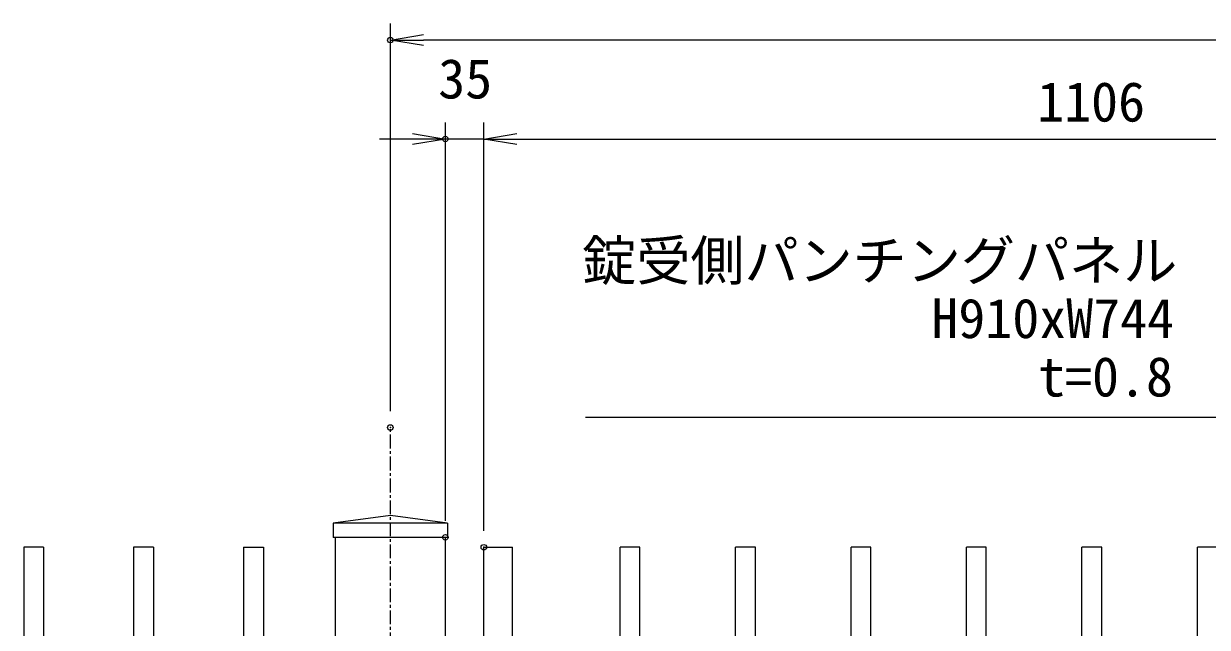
# Model space of a CAD drawing. Units: millimetres, scale not verified. Extents: x -4204 to 4196, y -2971 to 2969.
# Drawn here: x -3302 to -2226, y 415 to 964 of the extents above; entities that cross this region are included whole.
import ezdxf
from ezdxf.enums import TextEntityAlignment as Align

# ---------------------------------------------------------------- set-up
doc = ezdxf.new("R2010")
doc.units = ezdxf.units.MM
doc.header["$LTSCALE"] = 10
doc.header["$PDMODE"] = 32
doc.header["$PDSIZE"] = 5
doc.linetypes.add('USER2', pattern=[2, 1.25, -0.25, 0.25, -0.25])
for name, color, linetype, lineweight in [('0-0_D-STR-DIM', 7, 'Continuous', 13), ('0-1_0', 7, 'Continuous', 25), ('0-2_DEFPOINTS', 8, 'Continuous', 25), ('0-3_D-STR1', 1, 'Continuous', 25), ('0-4_D-BMK', 2, 'USER2', 13), ('0-A_D-STR-TXT', 7, 'Continuous', 13)]:
    doc.layers.add(name, color=color, linetype=linetype, lineweight=lineweight)
doc.styles.add('ＭＳ ゴシック', font='')
doc.styles.get('ＭＳ ゴシック').set_extended_font_data('MS Gothic')

# ---------------------------------------------------------------- blocks, each defined once
blk = doc.blocks.new('_OPEN')
at = {"layer": '0-1_0'}
blk.add_line((0, 0), (-10, 0), dxfattribs=at)
blk.add_lwpolyline([(-10, 1.667), (0, 0), (-10, -1.667)], dxfattribs=at)

msp = doc.modelspace()

# ---------------------------------------------------------------- linework, layer by layer
at = {"layer": '0-0_D-STR-DIM'}
for p, q in [((-2968.95, 611.43), (-2968.95, 964.02)), ((-606.95, 949.02), (-2938.95, 949.02)), ((-2918.95, 511.43), (-2918.95, 874.02)), ((-2883.95, 502.43), (-2883.95, 874.02)), ((-2883.95, 502.43), (-2883.95, 874.02)), ((-2948.95, 859.02), (-2978.95, 859.02)), ((-2883.95, 859.02), (-2918.95, 859.02)), ((-2853.95, 859.02), (-1807.95, 859.02)), ((-2853.95, 859.02), (-2823.95, 859.02))]:
    msp.add_line(p, q, dxfattribs=at)
at = {"layer": '0-2_DEFPOINTS'}
for p in [(-2968.95, 949.02), (-2918.95, 859.02), (-2968.95, 596.43), (-2918.95, 496.43), (-2883.95, 487.43)]:
    msp.add_point(p, dxfattribs=at)
at = {"layer": '0-3_D-STR1'}
for p, q in [((-2916.95, 509.43), (-3020.95, 509.43)), ((-2916.95, 509.43), (-2968.95, 516.43)), ((-2916.95, 509.43), (-2916.95, 496.43)), ((-2916.95, 496.43), (-3020.95, 496.43)), ((-3018.95, -1412.57), (-3018.95, 496.43)), ((-2918.95, -1412.57), (-2918.95, 496.43)), ((-3302.45, 487.43), (-3302.45, -912.57)), ((-3284.45, 487.43), (-3302.45, 487.43)), ((-3284.45, 487.43), (-3284.45, -912.57)), ((-3202.45, 487.43), (-3202.45, -912.57)), ((-3184.45, 487.43), (-3202.45, 487.43)), ((-3184.45, 487.43), (-3184.45, -912.57)), ((-3102.45, 487.43), (-3102.45, -912.57)), ((-3102.45, 487.43), (-3084.45, 487.43)), ((-3084.45, 487.43), (-3084.45, -912.57)), ((-2883.95, -912.57), (-2883.95, 487.43)), ((-2883.95, 487.43), (-2857.95, 487.43)), ((-2857.95, -912.57), (-2857.95, 487.43)), ((-2759.95, -912.57), (-2759.95, 487.43)), ((-2741.95, 487.43), (-2759.95, 487.43)), ((-2741.95, -912.57), (-2741.95, 487.43)), ((-2654.95, -912.57), (-2654.95, 487.43)), ((-2549.95, -912.57), (-2549.95, 487.43)), ((-2444.95, -912.57), (-2444.95, 487.43)), ((-2339.95, -912.57), (-2339.95, 487.43)), ((-2234.95, -912.57), (-2234.95, 487.43))]:
    msp.add_line(p, q, dxfattribs=at)
for points in [[(-2968.95, 516.43), (-3020.95, 509.43), (-3020.95, 496.43)], [(-2636.95, -912.57), (-2636.95, 487.43), (-2654.95, 487.43)], [(-2531.95, -912.57), (-2531.95, 487.43), (-2549.95, 487.43)], [(-2426.95, -912.57), (-2426.95, 487.43), (-2444.95, 487.43)], [(-2321.95, -912.57), (-2321.95, 487.43), (-2339.95, 487.43)], [(-2216.95, -912.57), (-2216.95, 487.43), (-2234.95, 487.43)]]:
    msp.add_lwpolyline(points, dxfattribs=at)
at = {"layer": '0-4_D-BMK'}
msp.add_line((-2968.95, -1462.57), (-2968.95, 596.43), dxfattribs=at)
at = {"layer": '0-A_D-STR-TXT'}
msp.add_lwpolyline([(-2791.62, 605.79), (-2208.03, 605.79), (-2055.28, 164.75)], dxfattribs=at)

# ---------------------------------------------------------------- block references
at = {"layer": '0-0_D-STR-DIM', "xscale": 3, "yscale": 3, "rotation": 180}
for p in [(-2968.95, 949.02), (-2883.95, 859.02), (-2883.95, 859.02)]:
    msp.add_blockref('_OPEN', p, dxfattribs=at)
at = {"layer": '0-0_D-STR-DIM', "xscale": 3, "yscale": 3}
msp.add_blockref('_OPEN', (-2918.95, 859.02), dxfattribs=at)

# ---------------------------------------------------------------- texts
at = {"layer": '0-0_D-STR-DIM', "style": 'ＭＳ ゴシック'}
for s, p in [('35', (-2925.43, 885.08)), ('1106', (-2380.73, 864.08))]:
    msp.add_text(s, height=36.07, dxfattribs=at).set_placement(p, align=Align.BOTTOM_LEFT)
at = {"layer": '0-A_D-STR-TXT', "style": 'ＭＳ ゴシック'}
for s, p in [('錠受側パンチングパネル', (-2794.48, 719.53)), ('H910xW744', (-2476.96, 666.98)), ('t=0.8', (-2379.88, 613.85))]:
    msp.add_text(s, height=36.07, dxfattribs=at).set_placement(p, align=Align.BOTTOM_LEFT)

doc.saveas('drawing.dxf')
